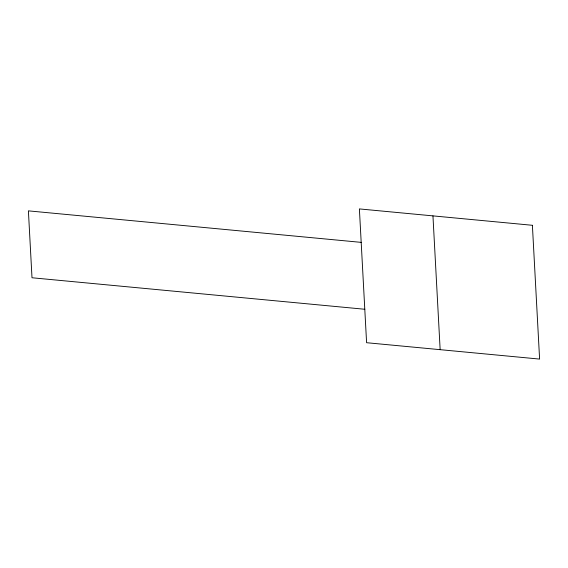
<?xml version="1.0" encoding="UTF-8"?>
<svg xmlns="http://www.w3.org/2000/svg" width="568" height="568" viewBox="0 0 568 568"><rect width="100%" height="100%" fill="white"/><g stroke="black" fill="none" stroke-linecap="round" stroke-linejoin="round"><path stroke-width="0.85" d="M361.191 242.366L28.4 210.863L32 277.759L364.791 309.262M432.951 215.875L440.15 349.668M532.394 225.29L359.388 208.917L366.594 342.71L539.6 359.082L532.394 225.29"/></g></svg>
